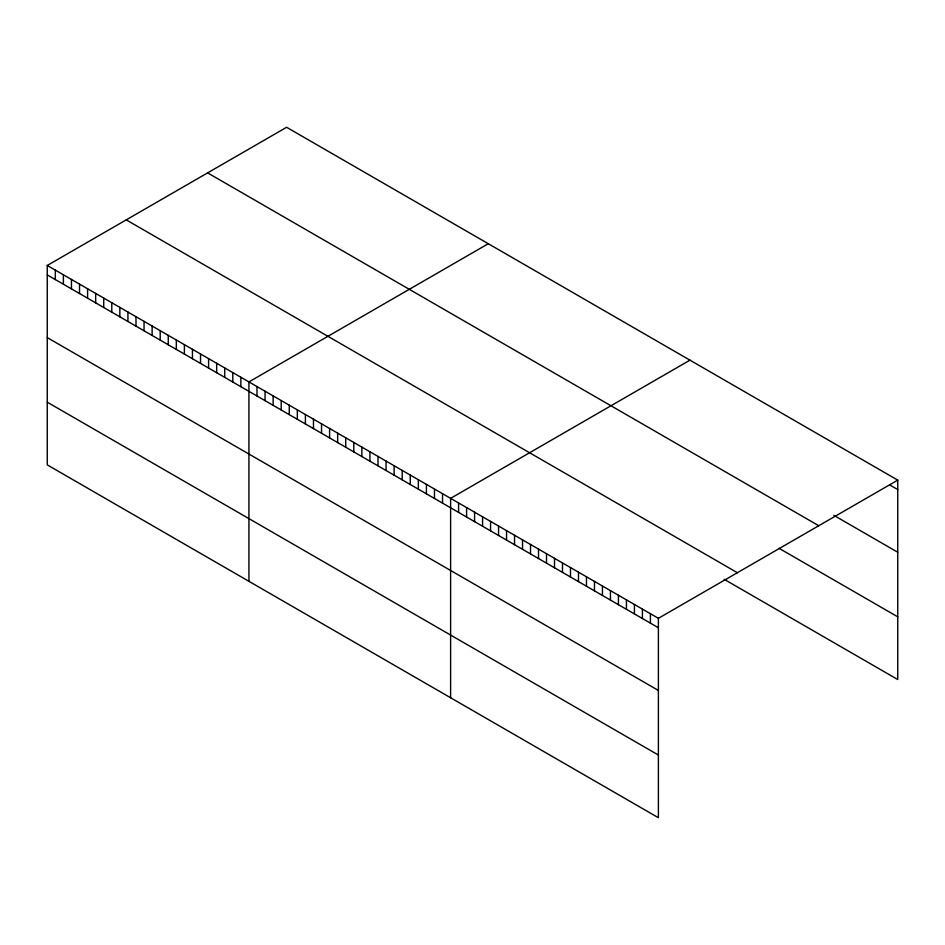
<?xml version="1.0" encoding="UTF-8"?>
<svg xmlns="http://www.w3.org/2000/svg" width="945" height="945" viewBox="0 0 945 945"><rect width="100%" height="100%" fill="white"/><g stroke="black" fill="none" stroke-linecap="round" stroke-linejoin="round"><path stroke-width="1.42" d="M47.25 265.474L658.393 618.313L658.393 817.72L47.25 464.869L47.25 265.474L286.607 127.28L897.75 480.131L897.75 679.526L724.213 579.332M488.281 243.727L248.925 381.91L248.925 581.317M689.956 360.163L450.611 498.346L450.611 697.753M658.393 618.313L897.75 480.131M889.753 484.939L897.75 489.557M833.809 515.332L897.75 552.246M207.616 172.888L818.76 525.727M779.011 548.289L897.75 616.837M126.24 219.866L737.383 572.717M47.25 274.9L658.393 627.752M47.25 337.601L658.393 690.441M47.25 402.18L658.393 755.031M650.408 613.707L650.408 623.133M642.411 609.088L642.411 618.514M634.414 604.469L634.414 613.907M626.429 599.862L626.429 609.289M618.432 595.244L618.432 604.682M610.446 590.637L610.446 600.063M602.449 586.018L602.449 595.444M594.464 581.399L594.464 590.838M586.467 576.793L586.467 586.219M578.482 572.174L578.482 581.612M570.485 567.555L570.485 576.993M562.488 562.948L562.488 572.375M554.502 558.33L554.502 567.768M546.505 553.723L546.505 563.149M538.52 549.104L538.52 558.53M530.523 544.485L530.523 553.924M522.538 539.879L522.538 549.305M514.541 535.26L514.541 544.698M506.544 530.653L506.544 540.079M498.558 526.034L498.558 535.461M490.561 521.416L490.561 530.854M482.576 516.809L482.576 526.235M474.579 512.19L474.579 521.628M466.594 507.583L466.594 517.01M458.597 502.964L458.597 512.391M442.543 493.692L442.543 503.118M434.476 489.037L434.476 498.464M426.408 484.372L426.408 493.81M418.34 479.717L418.34 489.156M410.272 475.063L410.272 484.49M402.204 470.409L402.204 479.836M394.136 465.743L394.136 475.181M386.068 461.089L386.068 470.515M378 456.435L378 465.861M369.932 451.769L369.932 461.207M361.864 447.115L361.864 456.553M353.796 442.461L353.796 451.887M345.728 437.807L345.728 447.233M337.66 433.141L337.66 442.579M329.604 428.487L329.604 437.913M321.536 423.832L321.536 433.259M313.468 419.167L313.468 428.605M305.4 414.512L305.4 423.951M297.332 409.858L297.332 419.285M289.264 405.204L289.264 414.631M281.197 400.538L281.197 409.976M273.129 395.884L273.129 405.31M265.061 391.23L265.061 400.656M256.993 386.564L256.993 396.002M240.857 377.256L240.857 386.682M232.789 372.602L232.789 382.028M224.721 367.936L224.721 377.374M216.665 363.282L216.665 372.708M208.597 358.627L208.597 368.054M200.529 353.962L200.529 363.4M192.461 349.307L192.461 358.746M184.393 344.653L184.393 354.08M176.325 339.999L176.325 349.426M168.257 335.333L168.257 344.771M160.189 330.679L160.189 340.106M152.121 326.025L152.121 335.451M144.053 321.359L144.053 330.797M135.986 316.705L135.986 326.143M127.918 312.051L127.918 321.477M119.85 307.397L119.85 316.823M111.782 302.731L111.782 312.169M103.726 298.077L103.726 307.503M95.658 293.422L95.658 302.849M87.59 288.757L87.59 298.195M79.522 284.102L79.522 293.541M71.454 279.448L71.454 288.875M63.386 274.794L63.386 284.221M55.318 270.128L55.318 279.566"/></g></svg>
